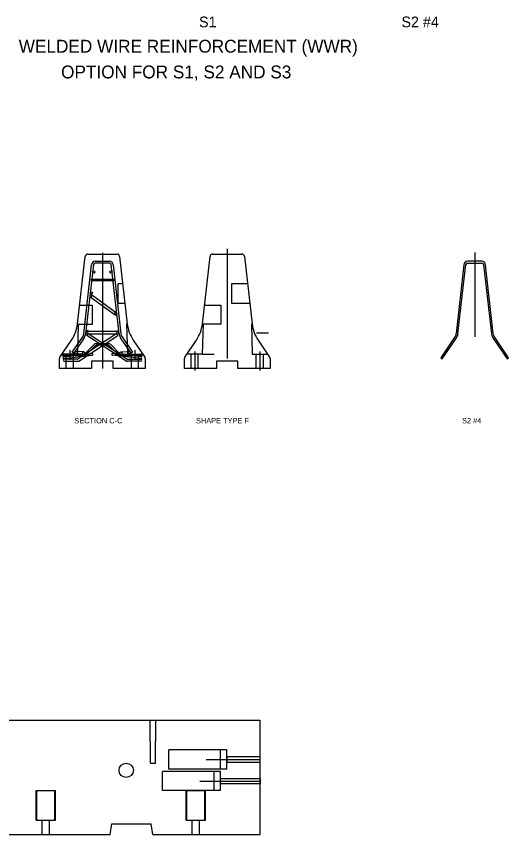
# Model space of a CAD drawing. Extents: x 3565 to 3780, y 339 to 444.
# Drawn here: x 3678.86 to 3690.35, y 400.21 to 419.29 of the extents above; entities that cross this region are included whole.
import ezdxf

# ---------------------------------------------------------------- set-up
doc = ezdxf.new("R2010")
doc.units = 0
for name, color, linetype in [('60 Nongeo Data', 7, 'Continuous'), ('df_PIPE', 7, 'Continuous'), ('stage_NO-PLOT', 7, 'Continuous'), ('str_Center-Line-A', 7, 'Continuous'), ('str_Concrete-A', 7, 'Continuous'), ('str_Dimensions-A', 7, 'Continuous'), ('str_Misc-Steel-A', 7, 'Continuous'), ('str_Reinforcement-C', 7, 'Continuous'), ('str_Reinforcement-D', 7, 'Continuous'), ('str_Reinforcement-E', 7, 'Continuous'), ('str_Reinforcement-F', 7, 'Continuous'), ('str_Reinforcement-G', 7, 'Continuous'), ('str_Reinforcement-H', 7, 'Continuous'), ('str_Reinforcement-I', 7, 'Continuous'), ('tcd_BARRIER-CONC', 7, 'Continuous')]:
    doc.layers.add(name, color=color, linetype=linetype)

msp = doc.modelspace()

# ---------------------------------------------------------------- linework, layer by layer
at = {"layer": '60 Nongeo Data'}
for p, q in [((3680.037, 411.413), (3680.037, 411.372)), ((3680.183, 411.413), (3680.183, 411.372)), ((3681.558, 411.413), (3681.558, 411.372)), ((3681.703, 411.413), (3681.703, 411.372))]:
    msp.add_line(p, q, dxfattribs=at)
at = {"layer": 'df_PIPE'}
for p, q in [((3684.551, 402.023), (3683.77, 402.023)), ((3683.77, 402.023), (3683.77, 401.898)), ((3684.551, 401.898), (3684.551, 402.023)), ((3683.77, 401.898), (3684.551, 401.898)), ((3683.624, 401.523), (3684.551, 401.523)), ((3683.624, 401.398), (3683.624, 401.523)), ((3684.551, 401.523), (3684.551, 401.398)), ((3684.551, 401.398), (3683.624, 401.398))]:
    msp.add_line(p, q, dxfattribs=at)
at = {"layer": 'str_Center-Line-A'}
for p, q in [((3683.784, 413.87), (3683.784, 411.309)), ((3680.87, 413.78), (3680.87, 411.08)), ((3689.557, 413.786), (3689.557, 411.82)), ((3683.024, 411.477), (3683.024, 411.035)), ((3683.024, 411.477), (3683.024, 411.035)), ((3684.544, 411.477), (3684.544, 411.035)), ((3684.544, 411.477), (3684.544, 411.035)), ((3683.294, 401.96), (3684.551, 401.96)), ((3683.144, 401.46), (3684.551, 401.46))]:
    msp.add_line(p, q, dxfattribs=at)
at = {"layer": 'str_Concrete-A'}
for p, q in [((3680.289, 412.117), (3680.468, 413.691)), ((3680.53, 413.747), (3681.21, 413.747)), ((3680.53, 413.747), (3680.53, 413.747)), ((3681.273, 413.691), (3681.451, 412.117)), ((3683.203, 412.117), (3683.382, 413.691)), ((3683.444, 413.747), (3684.124, 413.747)), ((3683.444, 413.747), (3683.444, 413.747)), ((3684.187, 413.691), (3684.365, 412.117)), ((3681.343, 413.054), (3681.234, 413.054)), ((3681.234, 413.054), (3681.234, 412.606)), ((3684.259, 413.054), (3683.879, 413.054)), ((3683.879, 413.054), (3683.879, 412.606)), ((3680.342, 412.554), (3680.635, 412.554)), ((3680.635, 412.554), (3680.635, 412.106)), ((3681.234, 412.606), (3681.393, 412.606)), ((3683.253, 412.559), (3683.631, 412.559)), ((3683.631, 412.559), (3683.631, 412.111)), ((3683.879, 412.606), (3684.31, 412.606)), ((3680.308, 412.111), (3680.287, 411.413)), ((3680.635, 412.106), (3680.292, 412.106)), ((3681.452, 412.111), (3681.433, 412.111)), ((3681.433, 412.111), (3681.453, 411.413)), ((3683.222, 412.111), (3683.201, 411.413)), ((3683.631, 412.111), (3683.202, 412.111)), ((3684.366, 412.111), (3684.347, 412.111)), ((3684.347, 412.111), (3684.367, 411.413)), ((3679.881, 411.346), (3680.151, 411.743)), ((3681.589, 411.743), (3681.859, 411.346)), ((3682.795, 411.346), (3683.065, 411.743)), ((3684.503, 411.743), (3684.773, 411.346)), ((3680.287, 411.413), (3679.927, 411.413)), ((3680.026, 411.08), (3680.026, 411.413)), ((3680.026, 411.08), (3680.026, 411.413)), ((3680.193, 411.08), (3680.193, 411.413)), ((3680.193, 411.08), (3680.193, 411.413)), ((3681.453, 411.413), (3681.813, 411.413)), ((3681.547, 411.08), (3681.547, 411.413)), ((3681.714, 411.08), (3681.714, 411.413)), ((3683.201, 411.413), (3682.841, 411.413)), ((3682.94, 411.08), (3682.94, 411.413)), ((3683.107, 411.08), (3683.107, 411.413)), ((3684.367, 411.413), (3684.727, 411.413)), ((3684.461, 411.08), (3684.461, 411.413)), ((3684.628, 411.08), (3684.628, 411.413)), ((3679.87, 411.08), (3679.87, 411.31)), ((3681.12, 411.247), (3680.62, 411.247)), ((3680.62, 411.247), (3680.62, 411.08)), ((3681.12, 411.08), (3681.12, 411.247)), ((3681.87, 411.31), (3681.87, 411.08)), ((3682.784, 411.08), (3682.784, 411.31)), ((3684.034, 411.247), (3683.534, 411.247)), ((3683.534, 411.247), (3683.534, 411.08)), ((3684.034, 411.08), (3684.034, 411.247)), ((3684.784, 411.31), (3684.784, 411.08)), ((3680.62, 411.08), (3679.87, 411.08)), ((3681.87, 411.08), (3681.12, 411.08)), ((3683.534, 411.08), (3682.784, 411.08)), ((3684.784, 411.08), (3684.034, 411.08)), ((3674.551, 402.877), (3684.551, 402.877)), ((3684.551, 400.21), (3684.551, 402.877)), ((3683.77, 402.184), (3682.421, 402.184)), ((3682.421, 401.736), (3682.421, 402.184)), ((3683.617, 402.184), (3683.617, 401.736)), ((3683.77, 401.736), (3683.77, 402.184)), ((3683.624, 401.684), (3682.275, 401.684)), ((3682.275, 401.236), (3682.275, 401.684)), ((3683.77, 401.736), (3682.421, 401.736)), ((3683.471, 401.684), (3683.471, 401.236)), ((3683.624, 401.236), (3683.624, 401.684)), ((3683.624, 401.236), (3682.275, 401.236)), ((3681.051, 400.21), (3681.093, 400.46)), ((3681.093, 400.46), (3682.009, 400.46)), ((3682.051, 400.21), (3682.009, 400.46)), ((3678.051, 400.21), (3681.051, 400.21)), ((3682.051, 400.21), (3684.551, 400.21))]:
    msp.add_line(p, q, dxfattribs=at)
msp.add_circle((3681.426, 401.71), 0.167, dxfattribs=at)
for centre, radius, start, end in [((3680.53, 413.684), 0.0625, 90, 173.5282), ((3681.21, 413.684), 0.0625, 6.4718, 90), ((3683.444, 413.684), 0.0625, 90, 173.5282), ((3684.124, 413.684), 0.0625, 6.4718, 90), ((3679.461, 412.211), 0.833, 325.8494, 353.5228), ((3682.279, 412.211), 0.833, 186.4772, 214.1506), ((3682.375, 412.211), 0.833, 325.8494, 353.5228), ((3685.193, 412.211), 0.833, 186.4772, 214.1506), ((3679.933, 411.31), 0.0625, 145.8494, 180), ((3681.808, 411.31), 0.0625, 0, 34.1506), ((3682.847, 411.31), 0.0625, 145.8494, 180), ((3684.722, 411.31), 0.0625, 0, 34.1506)]:
    msp.add_arc(centre, radius, start, end, dxfattribs=at)
at = {"layer": 'str_Dimensions-A'}
for p, q in [((3684.465, 411.913), (3684.745, 411.913)), ((3683.201, 411.413), (3683.48, 411.413))]:
    msp.add_line(p, q, dxfattribs=at)
at = {"layer": 'str_Misc-Steel-A'}
for p, q in [((3680.462, 411.425), (3680.676, 411.639)), ((3680.705, 411.609), (3680.492, 411.396)), ((3680.729, 411.663), (3681.011, 411.663)), ((3681.006, 411.622), (3680.734, 411.622)), ((3681.249, 411.396), (3681.035, 411.609)), ((3681.065, 411.639), (3681.278, 411.425)), ((3679.953, 411.413), (3680.433, 411.413)), ((3680.433, 411.372), (3679.953, 411.372)), ((3680.11, 411.51), (3680.11, 411.283)), ((3681.308, 411.413), (3681.787, 411.413)), ((3681.787, 411.372), (3681.308, 411.372)), ((3681.63, 411.51), (3681.63, 411.283))]:
    msp.add_line(p, q, dxfattribs=at)
for centre, radius, start, end in [((3680.735, 411.58), 0.0832, 93.4865, 135), ((3680.734, 411.58), 0.0417, 90, 135), ((3681.006, 411.58), 0.0417, 45, 90), ((3681.006, 411.58), 0.0832, 45, 86.5135), ((3679.953, 411.392), 0.0208, 90, 180), ((3679.953, 411.392), 0.0208, 180, 270), ((3680.433, 411.455), 0.0417, 270, 315), ((3680.433, 411.455), 0.0833, 270, 315), ((3681.308, 411.455), 0.0833, 225, 270), ((3681.308, 411.455), 0.0417, 225, 270), ((3681.787, 411.392), 0.0208, 0, 90), ((3681.787, 411.392), 0.0208, 270, 0)]:
    msp.add_arc(centre, radius, start, end, dxfattribs=at)
at = {"layer": 'str_Reinforcement-C'}
for p, q in [((3680.437, 411.89), (3680.62, 413.497)), ((3680.662, 413.501), (3680.478, 411.886)), ((3680.703, 413.58), (3681.037, 413.58)), ((3681.037, 413.538), (3680.703, 413.538)), ((3681.261, 411.886), (3681.078, 413.501)), ((3681.12, 413.497), (3681.303, 411.89)), ((3689.307, 413.497), (3689.124, 411.892)), ((3689.165, 411.887), (3689.349, 413.501)), ((3689.724, 413.58), (3689.39, 413.58)), ((3689.391, 413.538), (3689.724, 413.538)), ((3689.765, 413.501), (3689.948, 411.887)), ((3689.99, 411.892), (3689.807, 413.497)), ((3680.166, 411.459), (3680.411, 411.817)), ((3680.445, 411.795), (3680.201, 411.436)), ((3681.539, 411.436), (3681.294, 411.795)), ((3681.329, 411.817), (3681.573, 411.459)), ((3689.096, 411.817), (3688.765, 411.33)), ((3688.8, 411.306), (3689.131, 411.793)), ((3689.983, 411.793), (3690.314, 411.306)), ((3690.349, 411.33), (3690.018, 411.817)), ((3680.201, 411.436), (3680.166, 411.459)), ((3681.573, 411.459), (3681.539, 411.436)), ((3688.765, 411.33), (3688.8, 411.306)), ((3690.314, 411.306), (3690.349, 411.33))]:
    msp.add_line(p, q, dxfattribs=at)
for centre, radius, start, end in [((3680.703, 413.497), 0.0833, 90, 180), ((3680.703, 413.497), 0.0417, 90, 173.5092), ((3681.036, 413.497), 0.0417, 6.4908, 90), ((3681.037, 413.497), 0.0833, 0, 90), ((3689.39, 413.497), 0.0833, 90, 180), ((3689.391, 413.497), 0.0417, 90, 173.5092), ((3689.723, 413.497), 0.0417, 6.4908, 90), ((3689.724, 413.497), 0.0833, 0, 90), ((3680.271, 411.909), 0.167, 326.6593, 353.5092), ((3680.271, 411.909), 0.208, 326.6593, 353.5092), ((3681.468, 411.909), 0.208, 186.4908, 213.3407), ((3681.468, 411.909), 0.167, 186.4908, 213.3407), ((3688.958, 411.91), 0.167, 325.7843, 353.5092), ((3688.958, 411.91), 0.208, 325.7843, 353.5092), ((3690.155, 411.91), 0.208, 186.4908, 214.2157), ((3690.155, 411.91), 0.167, 186.4908, 214.2157)]:
    msp.add_arc(centre, radius, start, end, dxfattribs=at)
at = {"layer": 'str_Reinforcement-D'}
for p, q in [((3681.205, 411.892), (3680.303, 411.305)), ((3680.318, 411.253), (3681.234, 411.848)), ((3680.507, 411.848), (3680.535, 411.892)), ((3681.422, 411.253), (3680.507, 411.848)), ((3680.535, 411.892), (3681.438, 411.305)), ((3681.234, 411.848), (3681.205, 411.892)), ((3680.28, 411.299), (3679.979, 411.299)), ((3679.979, 411.247), (3680.295, 411.247)), ((3681.761, 411.247), (3681.445, 411.247)), ((3681.46, 411.299), (3681.761, 411.299))]:
    msp.add_line(p, q, dxfattribs=at)
for centre, radius, start, end in [((3679.979, 411.273), 0.026, 90, 270), ((3680.28, 411.34), 0.0417, 270, 303), ((3680.295, 411.288), 0.0417, 270, 303), ((3681.445, 411.288), 0.0417, 237, 270), ((3681.46, 411.34), 0.0417, 237, 270), ((3681.761, 411.273), 0.026, 270, 90)]:
    msp.add_arc(centre, radius, start, end, dxfattribs=at)
at = {"layer": 'str_Reinforcement-E'}
for p, q in [((3680.587, 412.752), (3681.169, 412.331)), ((3681.2, 412.373), (3680.617, 412.794)), ((3681.229, 411.939), (3680.511, 411.939)), ((3680.511, 411.887), (3681.229, 411.887))]:
    msp.add_line(p, q, dxfattribs=at)
for centre, start, end in [((3680.602, 412.773), 54.1377, 234.1377), ((3680.602, 412.773), 234.1377, 54.1377), ((3681.185, 412.352), 54.1377, 234.1377), ((3681.185, 412.352), 234.1377, 54.1377), ((3680.511, 411.913), 90, 270), ((3680.511, 411.913), 270, 90), ((3681.229, 411.913), 90, 270), ((3681.229, 411.913), 270, 90)]:
    msp.add_arc(centre, 0.026, start, end, dxfattribs=at)
at = {"layer": 'str_Reinforcement-F'}
for p, q in [((3680.62, 413.163), (3681.12, 413.163)), ((3681.12, 413.122), (3680.62, 413.122))]:
    msp.add_line(p, q, dxfattribs=at)
for centre, start, end in [((3680.62, 413.142), 90, 270), ((3680.62, 413.142), 270, 90), ((3681.12, 413.142), 90, 270), ((3681.12, 413.142), 270, 90)]:
    msp.add_arc(centre, 0.0208, start, end, dxfattribs=at)
at = {"layer": 'str_Reinforcement-G'}
for p, q in [((3680.434, 411.413), (3680.238, 411.421)), ((3680.436, 411.465), (3680.242, 411.473)), ((3681.304, 411.465), (3681.498, 411.473)), ((3681.306, 411.413), (3681.502, 411.421))]:
    msp.add_line(p, q, dxfattribs=at)
for centre in [(3680.669, 413.33), (3681.072, 413.33), (3680.613, 412.843), (3681.182, 412.357), (3680.511, 411.946), (3681.229, 411.943), (3680.435, 411.439), (3681.305, 411.439)]:
    msp.add_circle(centre, 0.026, dxfattribs=at)
for centre, start, end in [((3680.24, 411.447), 85.6377, 265.6408), ((3680.24, 411.447), 265.6408, 85.6377), ((3681.5, 411.447), 94.3623, 274.3592), ((3681.5, 411.447), 274.3592, 94.3623)]:
    msp.add_arc(centre, 0.026, start, end, dxfattribs=at)
at = {"layer": 'str_Reinforcement-H'}
for p, q in [((3679.969, 411.353), (3680.627, 411.428)), ((3679.974, 411.312), (3680.631, 411.387)), ((3681.766, 411.312), (3681.109, 411.387)), ((3681.771, 411.353), (3681.114, 411.428))]:
    msp.add_line(p, q, dxfattribs=at)
for centre, start, end in [((3680.629, 411.408), 276.5413, 96.5413), ((3681.111, 411.408), 83.4587, 263.4587), ((3679.971, 411.332), 96.5413, 276.5413), ((3681.769, 411.332), 263.4587, 83.4587)]:
    msp.add_arc(centre, 0.0208, start, end, dxfattribs=at)
at = {"layer": 'str_Reinforcement-I'}
for p, q in [((3679.322, 401.241), (3679.78, 401.241)), ((3679.322, 400.544), (3679.322, 401.241)), ((3679.343, 400.544), (3679.343, 401.241)), ((3679.759, 400.544), (3679.759, 401.241)), ((3679.78, 400.544), (3679.78, 401.241)), ((3682.822, 401.241), (3683.28, 401.241)), ((3682.822, 400.544), (3682.822, 401.241)), ((3682.843, 400.544), (3682.843, 401.241)), ((3683.259, 400.544), (3683.259, 401.241)), ((3683.28, 400.544), (3683.28, 401.241)), ((3679.322, 400.544), (3679.78, 400.544)), ((3679.468, 400.21), (3679.468, 400.544)), ((3679.634, 400.21), (3679.634, 400.544)), ((3682.822, 400.544), (3683.28, 400.544)), ((3682.968, 400.21), (3682.968, 400.544)), ((3683.134, 400.21), (3683.134, 400.544))]:
    msp.add_line(p, q, dxfattribs=at)
at = {"layer": 'tcd_BARRIER-CONC'}
for p, q in [((3681.994, 401.877), (3681.983, 402.877)), ((3682.108, 401.877), (3682.119, 402.877)), ((3681.994, 401.877), (3682.108, 401.877))]:
    msp.add_line(p, q, dxfattribs=at)

# ---------------------------------------------------------------- texts
at = {"layer": 'stage_NO-PLOT'}
for s, height, p in [('S1', 0.25, (3683.125, 419.036)), ('S2 #4', 0.25, (3687.847, 419.036)), ('WELDED WIRE REINFORCEMENT (WWR)', 0.3, (3678.919, 418.444)), ('OPTION FOR S1, S2 AND S3 ', 0.3, (3679.907, 417.844)), ('SECTION C-C', 0.125, (3680.216, 409.8)), ('SHAPE TYPE F', 0.125, (3683.054, 409.8)), ('S2 #4', 0.125, (3689.261, 409.8))]:
    msp.add_text(s, height=height, dxfattribs=at).set_placement(p)

doc.saveas('drawing.dxf')
